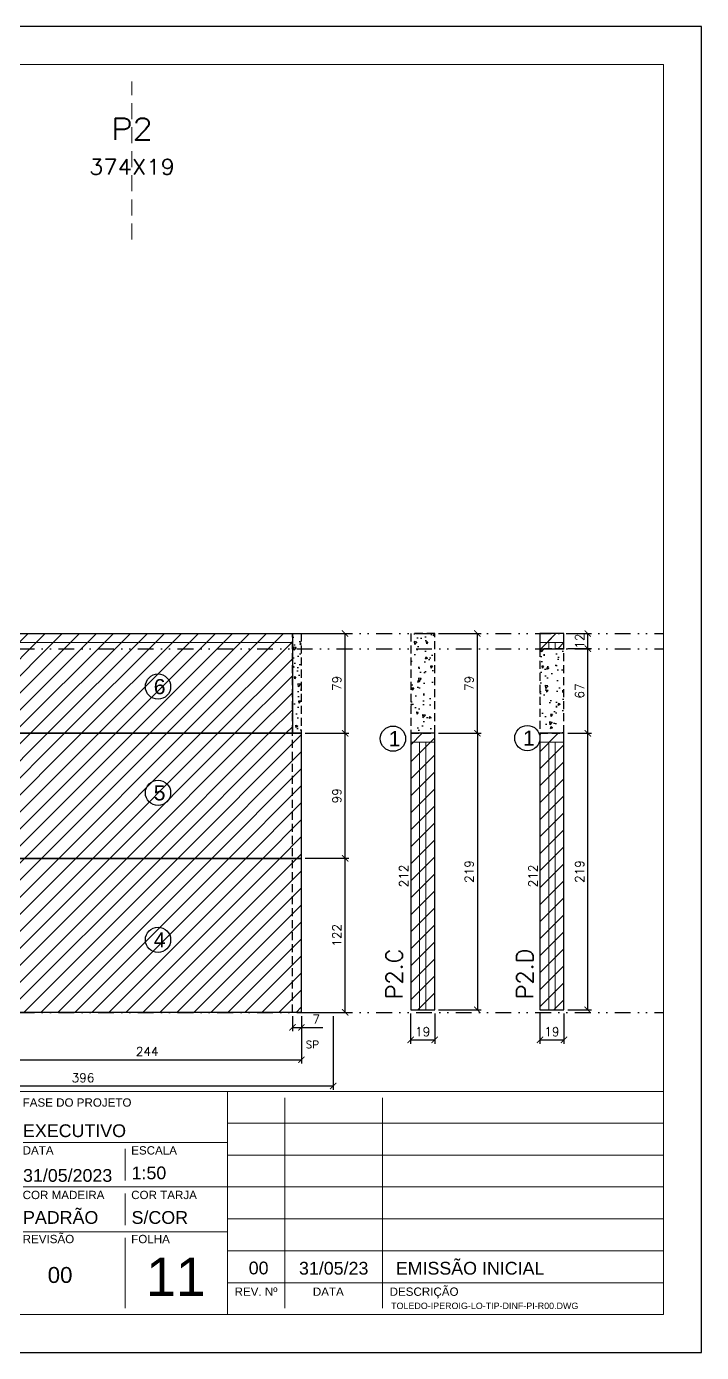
# Model space of a CAD drawing. Extents: x -23436 to 4767, y -3862 to 10024.
# Drawn here: x -14971 to -14436, y 6382 to 7432 of the extents above; entities that cross this region are included whole.
import ezdxf
from ezdxf.enums import TextEntityAlignment as Align

# ---------------------------------------------------------------- set-up
doc = ezdxf.new("R2010")
doc.units = 0
doc.header["$PDMODE"] = 2
doc.header["$PDSIZE"] = 10
doc.linetypes.add('DIVIDE2', pattern=[0.625, 0.25, -0.125, 0, -0.125, 0, -0.125])
doc.linetypes.add('HIDDEN', pattern=[9.525, 6.35, -3.175])
doc.layers.get('0').update_dxf_attribs({"lineweight": 13})
doc.layers.get('Defpoints').update_dxf_attribs({"lineweight": 13})
for name, color, linetype in [('Concreto', 250, 'HIDDEN'), ('Cota', 4, 'Continuous'), ('Cota Sarrafo', 180, 'Continuous'), ('MB Logo', 254, 'Continuous'), ('Nível', 160, 'Continuous'), ('Painéis', 30, 'Continuous'), ('Reaproveitamento', 252, 'Continuous'), ('Romaneio', 10, 'Continuous'), ('Sarrafo de Pressão', 42, 'HIDDEN'), ('Texto de Titulo', 7, 'Continuous'), ('Texto Qtd Sarr', 242, 'Continuous')]:
    doc.layers.add(name, color=color, linetype=linetype)
for name, color, linetype, lineweight in [('cotas', 4, 'Continuous', 13), ('FOLHA MB', 7, 'Continuous', 13), ('N° FOLHA', 5, 'Continuous', 13), ('Texto Seção', 7, 'Continuous', 15)]:
    doc.layers.add(name, color=color, linetype=linetype, lineweight=lineweight)
doc.layers.add('Laje_Perimetro', color=7, linetype='Continuous', plot=False)
doc.styles.add('ARIAL', font='arial.ttf', dxfattribs={"oblique": 15, "height": 25})
doc.styles.add('MB_C01', font='arial.ttf', dxfattribs={"height": 1.3})
doc.styles.add('MB_C02', font='arial.ttf', dxfattribs={"height": 2})
doc.styles.add('MB_C03', font='arial.ttf', dxfattribs={"height": 2.5})
doc.styles.add('MB_C04', font='arial.ttf', dxfattribs={"height": 6})
doc.styles.add('MtXpl_Lucida_Sans_Un', font='l_10646.ttf')
doc.styles.add('REGUA-120', font='ROMANS.shx', dxfattribs={"height": 15})
doc.styles.add('ROMANS', font='romans.shx')
doc.dimstyles.new('Cota Paínel', dxfattribs={"dimtxt": 7, "dimasz": 5, "dimexe": 3, "dimexo": 3, "dimgap": 3, "dimtad": 1, "dimdec": 1, "dimzin": 12, "dimdsep": 46, "dimtxsty": 'ROMANS', "dimblk": 'ARCHTICK', "dimcen": 0, "dimclrd": 4, "dimclre": 4, "dimclrt": 1, "dimadec": 1, "dimazin": 3, "dimtfac": 1, "dimtdec": 1, "dimtmove": 0, "dimatfit": 3, "dimldrblk": 'OBLIQUE', "dimfxl": 0, "dimtolj": 1, "dimtzin": 12, "dimarcsym": 0})
doc.dimstyles.new('PAINEL', dxfattribs={"dimtxt": 7, "dimasz": 5, "dimexe": 3, "dimexo": 3, "dimgap": 3, "dimtad": 1, "dimdec": 1, "dimzin": 12, "dimdsep": 46, "dimtxsty": 'ROMANS', "dimblk": 'ARCHTICK', "dimcen": 0, "dimclrd": 4, "dimclre": 4, "dimclrt": 1, "dimadec": 1, "dimazin": 3, "dimtfac": 1, "dimtdec": 1, "dimtmove": 0, "dimatfit": 3, "dimldrblk": 'OBLIQUE', "dimfxl": 0, "dimtolj": 1, "dimtzin": 12, "dimarcsym": 0})
doc.dimstyles.new('projeto2', dxfattribs={"dimtxt": 7, "dimasz": 5, "dimexe": 1.25, "dimexo": 2.5, "dimgap": 2, "dimtad": 1, "dimdec": 1, "dimdsep": 46, "dimtxsty": 'ROMANS', "dimblk": 'OBLIQUE', "dimcen": 10, "dimdle": 1, "dimse1": 1, "dimse2": 1, "dimsd1": 1, "dimsd2": 1, "dimclrd": 256, "dimclre": 256, "dimclrt": 1, "dimadec": 0, "dimazin": 0, "dimtfac": 1, "dimtdec": 1, "dimtmove": 0, "dimatfit": 3, "dimldrblk": 'OBLIQUE', "dimfxl": 0, "dimlwd": -1, "dimlwe": -1, "dimarcsym": 0})
pattern_1 = [(45, (-11602.353, -9e-13), (-6.735192, 6.735192), [])]

# ---------------------------------------------------------------- blocks, each defined once
blk = doc.blocks.new('MB-NOVO')
at = {"layer": 'MB Logo', "linetype": 'Continuous'}
h = blk.add_hatch(color=256, dxfattribs=at)
h.dxf.hatch_style = 1
h.set_gradient(color1=(242, 132, 69), color2=(247, 180, 141), rotation=90, tint=1)
h.paths.add_polyline_path([(-18529.6, 10980.8), (-18475.7, 10980.8, 0.706757), (-18468.7, 11008, 0.681802), (-18476.7, 11034.9), (-18529.4, 11034.9, 0.243712), (-18530.2, 11034.5), (-18551.7, 11003.9), (-18573.3, 11034.5, 0.243712), (-18574.1, 11034.9), (-18586.5, 11034.9), (-18586.5, 10980.8), (-18573.9, 10980.8), (-18573.9, 11012.9), (-18551.7, 10981.5), (-18529.6, 11012.9)])
h.paths.add_polyline_path([(-18516.8, 11014.1), (-18516.8, 11022), (-18477.8, 11022, -0.414214), (-18475.8, 11020), (-18475.8, 11016.1, -0.414214), (-18477.8, 11014.1)], flags=16)
h.paths.add_polyline_path([(-18516.8, 11001.4), (-18476.8, 11001.4, -0.414214), (-18474.8, 10999.4), (-18474.8, 10995.5, -0.414214), (-18476.8, 10993.5), (-18516.8, 10993.5)], flags=16)
at = {"layer": 'MB Logo', "true_color": 0x262626}
h = blk.add_hatch(color=250, dxfattribs=at)
h.dxf.hatch_style = 1
h.paths.add_polyline_path([(-18537.3, 11033.3, 0.60809), (-18538.1, 11034.9), (-18565.3, 11034.9, 0.60809), (-18566.1, 11033.3), (-18552.5, 11014, 0.518202), (-18550.9, 11014)])
h = blk.add_hatch(color=250, dxfattribs=at)
h.dxf.hatch_style = 1
h.paths.add_polyline_path([(-18456.2, 11011.3), (-18456.2, 11024.6), (-18434.2, 11024.6), (-18434.2, 11034.9), (-18476.7, 11034.9, -0.681802), (-18468.7, 11008, -0.706757), (-18475.7, 10980.8), (-18456.2, 10980.8), (-18456.2, 11001.4), (-18437.8, 11001.4), (-18437.8, 11011.3)])
h = blk.add_hatch(color=250, dxfattribs=at)
h.dxf.hatch_style = 1
h.paths.add_polyline_path([(-18435.9, 11007.9, 1), (-18381.9, 11007.9, 1)])
edge = h.paths.add_edge_path(flags=16)
edge.add_ellipse((-18409, 11007.7), major_axis=(0, 16.8), ratio=0.916255, start_angle=0, end_angle=360)
h = blk.add_hatch(color=250, dxfattribs=at)
h.dxf.hatch_style = 1
h.paths.add_polyline_path([(-18357, 11034.9), (-18380.2, 11034.9), (-18380.2, 10980.8), (-18367.6, 10980.8), (-18367.6, 11000.7), (-18363.4, 11000.7, -0.195765), (-18360.9, 10998.9), (-18351.8, 10983.2, 0.261385), (-18347.5, 10980.8), (-18336.4, 10980.8), (-18347.5, 10999, 0.082429), (-18349.6, 11001.5), (-18351.9, 11003.4, 0.81838)])
h.paths.add_polyline_path([(-18360.8, 11009), (-18367.6, 11009), (-18367.6, 11025), (-18360.8, 11025, -0.92578)], flags=16)
h = blk.add_hatch(color=250, dxfattribs=at)
h.dxf.hatch_style = 1
h.paths.add_polyline_path([(-18286.6, 11015.9), (-18286.6, 10980.8), (-18275.8, 10980.8), (-18275.8, 11034.9), (-18286.6, 11034.9, 0.216647), (-18289.4, 11032.4), (-18305.5, 10999.8), (-18321.6, 11032.7, 0.199908), (-18324.3, 11034.9), (-18335.2, 11034.9), (-18335.2, 10980.8), (-18324.3, 10980.8), (-18324.3, 11015.9), (-18310.4, 10989.3, 0.279644), (-18306, 10986.6, 0.340986), (-18300.5, 10989.3)])
h = blk.add_hatch(color=250, dxfattribs=at)
h.dxf.hatch_style = 1
h.paths.add_polyline_path([(-18274.4, 10980.8), (-18265, 10980.8, 0.322517), (-18260.2, 10984.3), (-18257.3, 10993), (-18237.2, 10993), (-18234.3, 10984.3, 0.322517), (-18229.5, 10980.8), (-18220.3, 10980.8), (-18241.2, 11034.9), (-18253.4, 11034.9)])
h.paths.add_polyline_path([(-18254.4, 11001.6), (-18247.3, 11023), (-18240.1, 11001.6)], flags=16)
h = blk.add_hatch(color=250, dxfattribs=at)
h.dxf.hatch_style = 1
h.paths.add_polyline_path([(-18206, 11024, -0.247671), (-18196.9, 11024.3), (-18193.5, 11022.5, 0.40799), (-18188.2, 11024.1), (-18185.4, 11029.1, 0.392837), (-18216.2, 11028.7, 0.467779), (-18213.3, 11006.3, 0.077523), (-18201.2, 11002.1, -0.214206), (-18196.1, 10997.9, -0.284295), (-18198.2, 10991.4, -0.26924), (-18208.8, 10991.6), (-18212.2, 10993.6, 0.407727), (-18219, 10992.1), (-18221.8, 10987.7, 0.296878), (-18193.2, 10983.1, 0.272251), (-18184.9, 10995.3), (-18184.6, 10997.9, 0.348906), (-18193.7, 11011.2), (-18200.4, 11013.5, -0.045018), (-18205.8, 11015.7, -0.618284)])
at = {"layer": 'MB Logo', "linetype": 'Continuous'}
blk.add_line((-18586.5, 10945.9), (-18184.8, 10945.9), dxfattribs=at)
at = {"layer": 'MB Logo', "color": 23, "linetype": 'Continuous', "true_color": 0xf28445}
for points in [[(-18573.3, 11034.5, 0.243712), (-18574.1, 11034.9), (-18586.5, 11034.9), (-18586.5, 10980.8), (-18573.9, 10980.8), (-18573.9, 11012.9), (-18551.7, 10981.5), (-18529.6, 11012.9), (-18529.6, 10980.8), (-18475.7, 10980.8, 0.706757), (-18468.7, 11008, 0.681802), (-18476.7, 11034.9), (-18529.4, 11034.9, 0.243712), (-18530.2, 11034.5), (-18551.7, 11003.9)], [(-18516.8, 11022), (-18477.8, 11022, -0.414214), (-18475.8, 11020), (-18475.8, 11016.1, -0.414214), (-18477.8, 11014.1), (-18516.8, 11014.1)], [(-18516.8, 11001.4), (-18476.8, 11001.4, -0.414214), (-18474.8, 10999.4), (-18474.8, 10995.5, -0.414214), (-18476.8, 10993.5), (-18516.8, 10993.5)]]:
    blk.add_lwpolyline(points, format="xyb", close=True, dxfattribs=at)
at = {"layer": 'MB Logo', "color": 250, "true_color": 0x262626}
for points in [[(-18537.3, 11033.3, 0.60809), (-18538.1, 11034.9), (-18565.3, 11034.9, 0.60809), (-18566.1, 11033.3), (-18552.5, 11014, 0.518202), (-18550.9, 11014)], [(-18437.8, 11011.3), (-18456.2, 11011.3), (-18456.2, 11024.6), (-18434.2, 11024.6), (-18434.2, 11034.9), (-18476.7, 11034.9, -0.681802), (-18468.7, 11008, -0.706757), (-18475.7, 10980.8), (-18456.2, 10980.8), (-18456.2, 11001.4), (-18437.8, 11001.4)], [(-18347.5, 10980.8), (-18336.4, 10980.8), (-18347.5, 10999, 0.082429), (-18349.6, 11001.5), (-18351.9, 11003.4, 0.81838), (-18357, 11034.9), (-18380.2, 11034.9), (-18380.2, 10980.8), (-18367.6, 10980.8), (-18367.6, 11000.7), (-18363.4, 11000.7, -0.209789), (-18360.8, 10998.7), (-18351.8, 10983.2, 0.261385)], [(-18286.6, 11015.9), (-18286.6, 10980.8), (-18275.8, 10980.8), (-18275.8, 11034.9), (-18286.6, 11034.9, 0.216647), (-18289.4, 11032.4), (-18305.5, 10999.8), (-18321.5, 11032.4, 0.216647), (-18324.3, 11034.9), (-18335.2, 11034.9), (-18335.2, 10980.8), (-18324.3, 10980.8), (-18324.3, 11015.9), (-18310.4, 10989.3, 0.279644), (-18306, 10986.6), (-18304.9, 10986.6, 0.279644), (-18300.5, 10989.3)], [(-18265, 10980.8, 0.322517), (-18260.2, 10984.3), (-18257.3, 10993), (-18237.2, 10993), (-18234.3, 10984.3, 0.322517), (-18229.5, 10980.8), (-18220.3, 10980.8), (-18241.2, 11034.9), (-18253.4, 11034.9), (-18274.4, 10980.8)], [(-18206.2, 11015.9, -0.549626), (-18206.4, 11023.8, -0.258723), (-18196.9, 11024.3), (-18193.5, 11022.5, 0.40799), (-18188.2, 11024.1), (-18185.4, 11029.1, 0.392837), (-18216.2, 11028.7, 0.467779), (-18213.3, 11006.3, 0.077523), (-18201.2, 11002.1, -0.203897), (-18196.3, 10998.2), (-18196.1, 10997.8, -0.267611), (-18198, 10991.6), (-18198.5, 10991.3, -0.261145), (-18208.8, 10991.6), (-18212.2, 10993.6, 0.407727), (-18219, 10992.1), (-18221.8, 10987.7, 0.296878), (-18193.2, 10983.1, 0.265963), (-18184.9, 10994.9), (-18184.7, 10997.6, 0.340466), (-18193.1, 11011), (-18200.4, 11013.5, -0.049298)], [(-18367.6, 11009), (-18360.8, 11009, 0.92578), (-18360.8, 11025), (-18367.6, 11025)]]:
    blk.add_lwpolyline(points, format="xyb", close=True, dxfattribs=at)
blk.add_lwpolyline([(-18247.3, 11023), (-18254.4, 11001.6), (-18240.1, 11001.6)], close=True, dxfattribs=at)
at = {"layer": 'MB Logo', "color": 250, "true_color": 0x262626, "style": 'MtXpl_Lucida_Sans_Un'}
for s, height, p in [('F', 8.12, (-18586.8, 10959.8)), ('O', 8.12, (-18567.5, 10959.8)), ('R', 8.12, (-18545.6, 10959.8)), ('M', 8.12, (-18525.4, 10959.8)), ('A', 8.12, (-18502.5, 10959.8)), ('S', 8.12, (-18481.9, 10959.8)), ('P', 8.12, (-18447.3, 10959.8)), ('R', 8.12, (-18427.8, 10959.8)), ('É', 8.12, (-18407.5, 10959.8)), ('-', 8.12, (-18389.6, 10959.8)), ('F', 8.12, (-18371.4, 10959.8)), ('A', 8.12, (-18353.3, 10959.8)), ('B', 8.12, (-18332.1, 10959.8)), ('R', 8.12, (-18312.2, 10959.8)), ('I', 8.12, (-18292.7, 10959.8)), ('C', 8.12, (-18276.6, 10959.8)), ('A', 8.12, (-18256.3, 10959.8)), ('D', 8.12, (-18235.5, 10959.8)), ('A', 8.12, (-18214.6, 10959.8)), ('S', 8.12, (-18193.6, 10959.8)), ('DIREITOS AUTORAIS PROTEGIDOS PELA LEI Nº 9610/98', 8.122, (-18540.4, 10887.8))]:
    blk.add_text(s, height=height, dxfattribs=at).set_placement(p)
at = {"layer": 'MB Logo', "style": 'MtXpl_Lucida_Sans_Un'}
for s, p in [('Rua José Santa Rosa, 1300 - Jd Nova Limeira - Limeira / SP', (-18549.2, 10917.8)), ('(19) 3440-2240 - email:projetos@mbformas.com.br - www.mbformas.com.br', (-18601.5, 10902.8))]:
    blk.add_text(s, height=8.122, dxfattribs=at).set_placement(p)
blk = doc.blocks.new('A$C169d8357')
at = {"layer": 'FOLHA MB', "color": 1}
for p, q in [((1109.8, 356.7), (70, 356.7)), ((445.6, 351.7), (445.6, 185)), ((786.6, 351.7), (786.6, 250.7)), ((943.1, 351.7), (943.1, 185)), ((1109.8, 356.7), (1109.8, 179.9)), ((1455, 356.7), (1109.8, 356.7)), ((1155.3, 185), (1155.3, 351.7)), ((1232.6, 351.7), (1232.6, 185)), ((1455, 331.5), (1109.8, 331.5)), ((938.1, 316.3), (791.6, 316.3)), ((1109.8, 316.3), (948.2, 316.3)), ((1029, 311.3), (1029, 286)), ((1455, 306.2), (1109.8, 306.2)), ((781.5, 301.2), (450.7, 301.2)), ((938.1, 281), (791.6, 281)), ((1109.8, 281), (948.2, 281)), ((1029, 275.9), (1029, 250.7)), ((1455, 281), (1109.8, 281)), ((1455, 255.7), (1109.8, 255.7)), ((938.1, 245.6), (450.7, 245.6)), ((1109.8, 245.6), (948.2, 245.6)), ((1029, 240.6), (1029, 185)), ((1455, 230.4), (1109.8, 230.4)), ((1455, 205.2), (1109.8, 205.2))]:
    blk.add_line(p, q, dxfattribs=at)
for points in [[(0, 1199.9), (0, 149.9), (1485, 149.9), (1485, 1199.9)], [(70, 1169.9), (70, 179.9), (1455, 179.9), (1455, 1169.9)]]:
    blk.add_lwpolyline(points, close=True, dxfattribs=at)
at = {"layer": 'MB Logo', "xscale": 0.8642040370897565, "yscale": 0.8642040370897565, "zscale": 0.8642040370897565}
blk.add_blockref('MB-NOVO', (16148.7, -9204.8), dxfattribs=at)
at = {"layer": 'FOLHA MB', "color": 6}
for s, height, style, p in [('CLIENTE', 6.57, 'MB_C01', (454.3, 346.1)), ('RESPONSÁVEL TÉCNICO', 6.566, 'MB_C01', (791.2, 344.6)), ('FASE DO PROJETO', 6.566, 'MB_C01', (947.8, 344.6)), ('Rua Hungria, 620-10ºAndar SP /  São Paulo', 10.102, 'MB_C02', (459.7, 307.8)), ('PROJETISTA', 6.57, 'MB_C01', (791.2, 306.7)), ('DATA', 6.57, 'MB_C01', (947.8, 306.7)), ('ESCALA', 6.57, 'MB_C01', (1033.7, 306.7)), ('EMPREENDIMENTO E LOCAL', 6.566, 'MB_C01', (454.3, 290.6)), ('DISCIPLINA', 6.57, 'MB_C01', (791.2, 271.4)), ('COR MADEIRA', 6.566, 'MB_C01', (947.8, 271.4)), ('COR TARJA', 6.57, 'MB_C01', (1033.7, 271.4)), ('Rua Iperoig, 180-perdizes-SP /  São Paulo', 10.102, 'MB_C02', (459.7, 252.7)), ('TÍTULO', 6.57, 'MB_C01', (454.3, 235)), ('REVISÃO', 6.57, 'MB_C01', (947.8, 236.5)), ('FOLHA', 6.57, 'MB_C01', (1033.7, 236.5)), ('PROJETO EXECUTIVO DE PILARES', 10.102, 'MB_C02', (459.7, 192.3))]:
    blk.add_text(s, height=height, dxfattribs=dict(at, style=style)).set_placement(p)
at = {"layer": 'FOLHA MB', "color": 5}
for s, height, style, p in [('TOLEDO FERRARI', 12.628, 'MB_C03', (459.7, 328.8)), ('DANIEL RODRIGUES', 10.102, 'MB_C02', (791.6, 322.4)), ('EXECUTIVO', 10.1, 'MB_C02', (948.1, 320.5)), ('THAÍS BANDEIRA', 10.102, 'MB_C02', (791.5, 285.1)), ('31/05/2023', 10.1, 'MB_C02', (948.1, 285.1)), ('1:50', 10.1, 'MB_C02', (1034, 287.1)), ('IPEROIG', 12.63, 'MB_C03', (459.7, 273.3)), ('PADRÃO', 10.1, 'MB_C02', (948.1, 251.8)), ('FORMA DE MADEIRA', 10.102, 'MB_C02', (791.6, 251.7)), ('S/COR', 10.1, 'MB_C02', (1034, 251.8)), ('TIPO E DUPLEX INF', 12.628, 'MB_C03', (459.7, 215.3)), ('00', 10.1, 'MB_C02', (1126.7, 211.8)), ('31/05/23', 10.1, 'MB_C02', (1166.5, 211.6)), ('EMISSÃO INICIAL', 10.102, 'MB_C02', (1243.1, 211.6)), ('00', 12.63, 'MB_C03', (967.6, 205))]:
    blk.add_text(s, height=height, dxfattribs=dict(at, style=style)).set_placement(p)
at = {"layer": 'FOLHA MB', "color": 6, "style": 'MB_C01'}
for s, p in [('REV. Nº', (1132.5, 198.1)), ('DATA', (1189.7, 198.1)), ('DESCRIÇÃO', (1265.5, 198.1))]:
    blk.add_text(s, height=6.57, dxfattribs=at).set_placement(p, align=Align.MIDDLE_CENTER)
at = {"layer": 'FOLHA MB', "insert": (1239.4, 189.4), "char_height": 5.051, "width": 210.818, "attachment_point": 1, "style": 'MB_C04'}
blk.add_mtext('TOLEDO-IPEROIG-LO-TIP-DINF-PI-R00.DWG', dxfattribs=at)
blk = doc.blocks.new('_ArchTick')
at = {"color": 0, "linetype": 'ByBlock', "const_width": 0.15}
blk.add_lwpolyline([(-0.5, -0.5), (0.5, 0.5)], dxfattribs=at)
blk = doc.blocks.new('*D3932')
at = {"layer": 'cotas', "color": 4, "lineweight": -2, "transparency": 16777216}
for p, q in [((-14542.2, 6872.6), (-14523.3, 6872.6)), ((-14526.3, 6653.6), (-14526.3, 6872.6)), ((-14542.2, 6653.6), (-14523.3, 6653.6))]:
    blk.add_line(p, q, dxfattribs=at)
at = {"layer": 'Defpoints', "color": 0, "transparency": 16777216}
for p in [(-14545.2, 6872.6), (-14526.3, 6872.6), (-14545.2, 6653.6)]:
    blk.add_point(p, dxfattribs=at)
at = {"layer": 'cotas', "color": 4, "lineweight": -2, "transparency": 16777216, "xscale": 5, "yscale": 5, "zscale": 5}
for p, rotation in [((-14526.3, 6872.6), 90), ((-14526.3, 6653.6), 270)]:
    blk.add_blockref('_ArchTick', p, dxfattribs=dict(at, rotation=rotation))
at = {"layer": 'cotas', "color": 1, "transparency": 16777216, "insert": (-14532.8, 6763.1), "char_height": 7, "attachment_point": 5, "rotation": 90, "style": 'ROMANS'}
blk.add_mtext('\\A1;219', dxfattribs=at)
blk = doc.blocks.new('_OBLIQUE')
at = {"color": 0, "linetype": 'ByBlock', "lineweight": -2}
for p, q in [((0, 0), (-1, 0)), ((-0.5, -0.5), (0.5, 0.5))]:
    blk.add_line(p, q, dxfattribs=at)
blk = doc.blocks.new('*D3874')
at = {"layer": 'cotas', "color": 4, "lineweight": -2, "transparency": 16777216}
for p, q in [((-14542.2, 6939.6), (-14523.3, 6939.6)), ((-14526.3, 6872.6), (-14526.3, 6939.6)), ((-14542.2, 6872.6), (-14523.3, 6872.6))]:
    blk.add_line(p, q, dxfattribs=at)
at = {"layer": 'Defpoints', "color": 0, "transparency": 16777216}
for p in [(-14545.2, 6939.6), (-14526.3, 6939.6), (-14545.2, 6872.6)]:
    blk.add_point(p, dxfattribs=at)
at = {"layer": 'cotas', "color": 4, "lineweight": -2, "transparency": 16777216, "xscale": 5, "yscale": 5, "zscale": 5}
for p, rotation in [((-14526.3, 6939.6), 90), ((-14526.3, 6872.6), 270)]:
    blk.add_blockref('_ArchTick', p, dxfattribs=dict(at, rotation=rotation))
at = {"layer": 'cotas', "color": 1, "transparency": 16777216, "insert": (-14532.8, 6906.1), "char_height": 7, "attachment_point": 5, "rotation": 90, "style": 'ROMANS'}
blk.add_mtext('\\A1;67', dxfattribs=at)
blk = doc.blocks.new('*D3875')
at = {"layer": 'Defpoints', "color": 0, "transparency": 16777216}
for p in [(-14545.2, 6951.6), (-14526.3, 6951.6), (-14545.2, 6939.6)]:
    blk.add_point(p, dxfattribs=at)
at = {"layer": 'Painéis', "color": 4, "lineweight": -2, "transparency": 16777216}
for p, q in [((-14542.2, 6951.6), (-14523.3, 6951.6)), ((-14526.3, 6939.6), (-14526.3, 6951.6)), ((-14542.2, 6939.6), (-14523.3, 6939.6))]:
    blk.add_line(p, q, dxfattribs=at)
at = {"layer": 'Painéis', "color": 4, "lineweight": -2, "transparency": 16777216, "xscale": 5, "yscale": 5, "zscale": 5}
for p, rotation in [((-14526.3, 6951.6), 90), ((-14526.3, 6939.6), 270)]:
    blk.add_blockref('_ArchTick', p, dxfattribs=dict(at, rotation=rotation))
at = {"layer": 'Painéis', "color": 1, "transparency": 16777216, "insert": (-14532.8, 6945.6), "char_height": 7, "attachment_point": 5, "rotation": 90, "style": 'ROMANS'}
blk.add_mtext('\\A1;12', dxfattribs=at)
blk = doc.blocks.new('*D3876')
at = {"layer": 'cotas', "color": 4, "lineweight": -2, "transparency": 16777216}
for p, q in [((-14644.5, 6951.6), (-14610.7, 6951.6)), ((-14613.7, 6872.6), (-14613.7, 6951.6)), ((-14644.5, 6872.6), (-14610.7, 6872.6))]:
    blk.add_line(p, q, dxfattribs=at)
at = {"layer": 'Defpoints', "color": 0, "transparency": 16777216}
for p in [(-14647.5, 6951.6), (-14613.7, 6951.6), (-14647.5, 6872.6)]:
    blk.add_point(p, dxfattribs=at)
at = {"layer": 'cotas', "color": 4, "lineweight": -2, "transparency": 16777216, "xscale": 5, "yscale": 5, "zscale": 5}
for p, rotation in [((-14613.7, 6951.6), 90), ((-14613.7, 6872.6), 270)]:
    blk.add_blockref('_ArchTick', p, dxfattribs=dict(at, rotation=rotation))
at = {"layer": 'cotas', "color": 1, "transparency": 16777216, "insert": (-14620.2, 6912.1), "char_height": 7, "attachment_point": 5, "rotation": 90, "style": 'ROMANS'}
blk.add_mtext('\\A1;79', dxfattribs=at)
blk = doc.blocks.new('*D3877')
at = {"layer": 'cotas', "color": 4, "lineweight": -2, "transparency": 16777216}
for p, q in [((-14644.5, 6872.6), (-14610.7, 6872.6)), ((-14613.7, 6872.6), (-14613.7, 6653.6)), ((-14644.5, 6653.6), (-14610.7, 6653.6))]:
    blk.add_line(p, q, dxfattribs=at)
at = {"layer": 'Defpoints', "color": 0, "transparency": 16777216}
for p in [(-14647.5, 6872.6), (-14647.5, 6653.6), (-14613.7, 6653.6)]:
    blk.add_point(p, dxfattribs=at)
at = {"layer": 'cotas', "color": 4, "lineweight": -2, "transparency": 16777216, "xscale": 5, "yscale": 5, "zscale": 5}
for p, rotation in [((-14613.7, 6872.6), 90), ((-14613.7, 6653.6), 270)]:
    blk.add_blockref('_ArchTick', p, dxfattribs=dict(at, rotation=rotation))
at = {"layer": 'cotas', "color": 1, "transparency": 16777216, "insert": (-14620.2, 6763.1), "char_height": 7, "attachment_point": 5, "rotation": 90, "style": 'ROMANS'}
blk.add_mtext('\\A1;219', dxfattribs=at)
blk = doc.blocks.new('*D3880')
at = {"layer": 'Defpoints', "color": 0, "transparency": 16777216}
for p in [(-14666.5, 6865.6), (-14666.5, 6653.6), (-14666.5, 6653.6)]:
    blk.add_point(p, dxfattribs=at)
at = {"layer": 'Cota Sarrafo', "color": 1, "transparency": 16777216, "insert": (-14672, 6759.6), "char_height": 7, "attachment_point": 5, "rotation": 90, "style": 'ROMANS'}
blk.add_mtext('212', dxfattribs=at)
blk = doc.blocks.new('*D3881')
at = {"layer": 'Defpoints', "color": 0, "transparency": 16777216}
for p in [(-14564.2, 6865.6), (-14564.2, 6865.6), (-14564.2, 6653.6)]:
    blk.add_point(p, dxfattribs=at)
at = {"layer": 'Cota Sarrafo', "color": 1, "transparency": 16777216, "insert": (-14569.7, 6759.6), "char_height": 7, "attachment_point": 5, "rotation": 90, "style": 'ROMANS'}
blk.add_mtext('212', dxfattribs=at)
blk = doc.blocks.new('*D3882')
at = {"layer": 'cotas', "color": 4, "lineweight": -2, "transparency": 16777216}
for p, q in [((-14666.5, 6650.6), (-14666.5, 6626.8)), ((-14647.5, 6650.6), (-14647.5, 6626.8)), ((-14666.5, 6629.8), (-14647.5, 6629.8))]:
    blk.add_line(p, q, dxfattribs=at)
at = {"layer": 'Defpoints', "color": 0, "transparency": 16777216}
for p in [(-14666.5, 6653.6), (-14647.5, 6653.6), (-14647.5, 6629.8)]:
    blk.add_point(p, dxfattribs=at)
at = {"layer": 'cotas', "color": 4, "lineweight": -2, "transparency": 16777216, "xscale": 5, "yscale": 5, "zscale": 5, "rotation": 180}
blk.add_blockref('_ArchTick', (-14666.5, 6629.8), dxfattribs=at)
at = {"layer": 'cotas', "color": 4, "lineweight": -2, "transparency": 16777216, "xscale": 5, "yscale": 5, "zscale": 5}
blk.add_blockref('_ArchTick', (-14647.5, 6629.8), dxfattribs=at)
at = {"layer": 'cotas', "color": 1, "transparency": 16777216, "insert": (-14657, 6636.3), "char_height": 7, "attachment_point": 5, "style": 'ROMANS'}
blk.add_mtext('\\A1;19', dxfattribs=at)
blk = doc.blocks.new('*D3883')
at = {"layer": 'cotas', "color": 4, "lineweight": -2, "transparency": 16777216}
for p, q in [((-14564.2, 6650.6), (-14564.2, 6626.8)), ((-14545.2, 6650.6), (-14545.2, 6626.8)), ((-14564.2, 6629.8), (-14545.2, 6629.8))]:
    blk.add_line(p, q, dxfattribs=at)
at = {"layer": 'Defpoints', "color": 0, "transparency": 16777216}
for p in [(-14564.2, 6653.6), (-14545.2, 6653.6), (-14545.2, 6629.8)]:
    blk.add_point(p, dxfattribs=at)
at = {"layer": 'cotas', "color": 4, "lineweight": -2, "transparency": 16777216, "xscale": 5, "yscale": 5, "zscale": 5, "rotation": 180}
blk.add_blockref('_ArchTick', (-14564.2, 6629.8), dxfattribs=at)
at = {"layer": 'cotas', "color": 4, "lineweight": -2, "transparency": 16777216, "xscale": 5, "yscale": 5, "zscale": 5}
blk.add_blockref('_ArchTick', (-14545.2, 6629.8), dxfattribs=at)
at = {"layer": 'cotas', "color": 1, "transparency": 16777216, "insert": (-14554.7, 6636.3), "char_height": 7, "attachment_point": 5, "style": 'ROMANS'}
blk.add_mtext('\\A1;19', dxfattribs=at)
blk = doc.blocks.new('*D5214')
at = {"layer": 'cotas', "color": 4, "lineweight": -2, "transparency": 16777216}
for p, q in [((-14997, 6648.6), (-14997, 6611.1)), ((-14753, 6648.6), (-14753, 6611.1)), ((-14997, 6614.1), (-14753, 6614.1))]:
    blk.add_line(p, q, dxfattribs=at)
at = {"layer": 'Defpoints', "color": 0, "transparency": 16777216}
for p in [(-14997, 6651.6), (-14753, 6651.6), (-14753, 6614.1)]:
    blk.add_point(p, dxfattribs=at)
at = {"layer": 'cotas', "color": 4, "lineweight": -2, "transparency": 16777216, "xscale": 5, "yscale": 5, "zscale": 5, "rotation": 180}
blk.add_blockref('_ArchTick', (-14997, 6614.1), dxfattribs=at)
at = {"layer": 'cotas', "color": 4, "lineweight": -2, "transparency": 16777216, "xscale": 5, "yscale": 5, "zscale": 5}
blk.add_blockref('_ArchTick', (-14753, 6614.1), dxfattribs=at)
at = {"layer": 'cotas', "color": 1, "transparency": 16777216, "insert": (-14875, 6620.6), "char_height": 7, "attachment_point": 5, "style": 'ROMANS'}
blk.add_mtext('\\A1;244', dxfattribs=at)
blk = doc.blocks.new('*D5215')
at = {"layer": 'cotas', "color": 4, "lineweight": -2, "transparency": 16777216}
for p, q in [((-14750, 6773.6), (-14715.4, 6773.6)), ((-14718.4, 6651.6), (-14718.4, 6773.6)), ((-14750, 6651.6), (-14715.4, 6651.6))]:
    blk.add_line(p, q, dxfattribs=at)
at = {"layer": 'Defpoints', "color": 0, "transparency": 16777216}
for p in [(-14753, 6773.6), (-14718.4, 6773.6), (-14753, 6651.6)]:
    blk.add_point(p, dxfattribs=at)
at = {"layer": 'cotas', "color": 4, "lineweight": -2, "transparency": 16777216, "xscale": 5, "yscale": 5, "zscale": 5}
for p, rotation in [((-14718.4, 6773.6), 90), ((-14718.4, 6651.6), 270)]:
    blk.add_blockref('_ArchTick', p, dxfattribs=dict(at, rotation=rotation))
at = {"layer": 'cotas', "color": 1, "transparency": 16777216, "insert": (-14724.9, 6712.6), "char_height": 7, "attachment_point": 5, "rotation": 90, "style": 'ROMANS'}
blk.add_mtext('\\A1;122', dxfattribs=at)
blk = doc.blocks.new('*D5216')
at = {"layer": 'cotas', "color": 4, "lineweight": -2, "transparency": 16777216}
for p, q in [((-15123.8, 6648.6), (-15123.8, 6590.3)), ((-14727.8, 6648.6), (-14727.8, 6590.3)), ((-15123.8, 6593.3), (-14727.8, 6593.3))]:
    blk.add_line(p, q, dxfattribs=at)
at = {"layer": 'Defpoints', "color": 0, "transparency": 16777216}
for p in [(-15123.8, 6651.6), (-14727.8, 6651.6), (-14727.8, 6593.3)]:
    blk.add_point(p, dxfattribs=at)
at = {"layer": 'cotas', "color": 4, "lineweight": -2, "transparency": 16777216, "xscale": 5, "yscale": 5, "zscale": 5, "rotation": 180}
blk.add_blockref('_ArchTick', (-15123.8, 6593.3), dxfattribs=at)
at = {"layer": 'cotas', "color": 4, "lineweight": -2, "transparency": 16777216, "xscale": 5, "yscale": 5, "zscale": 5}
blk.add_blockref('_ArchTick', (-14727.8, 6593.3), dxfattribs=at)
at = {"layer": 'cotas', "color": 1, "transparency": 16777216, "insert": (-14925.8, 6599.8), "char_height": 7, "attachment_point": 5, "style": 'ROMANS'}
blk.add_mtext('\\A1;396', dxfattribs=at)
blk = doc.blocks.new('*D5217')
at = {"layer": 'Cota', "color": 4, "lineweight": -2, "transparency": 16777216}
for p, q in [((-14760, 6648.6), (-14760, 6636.7)), ((-14753, 6648.6), (-14753, 6636.7)), ((-14760, 6639.7), (-14753, 6639.7)), ((-14753, 6639.7), (-14735.9, 6639.7))]:
    blk.add_line(p, q, dxfattribs=at)
at = {"layer": 'Defpoints', "color": 0, "transparency": 16777216}
for p in [(-14760, 6651.6), (-14753, 6651.6), (-14753, 6639.7)]:
    blk.add_point(p, dxfattribs=at)
at = {"layer": 'Cota', "color": 4, "lineweight": -2, "transparency": 16777216, "xscale": 5, "yscale": 5, "zscale": 5, "rotation": 180}
blk.add_blockref('_ArchTick', (-14760, 6639.7), dxfattribs=at)
at = {"layer": 'Cota', "color": 4, "lineweight": -2, "transparency": 16777216, "xscale": 5, "yscale": 5, "zscale": 5}
blk.add_blockref('_ArchTick', (-14753, 6639.7), dxfattribs=at)
at = {"layer": 'Cota', "color": 1, "transparency": 16777216, "insert": (-14741.2, 6646.2), "char_height": 7, "attachment_point": 5, "style": 'ROMANS'}
blk.add_mtext('\\A1;7', dxfattribs=at)
blk = doc.blocks.new('*D5219')
at = {"layer": 'cotas', "color": 4, "lineweight": -2, "transparency": 16777216}
for p, q in [((-14750, 6872.6), (-14715.4, 6872.6)), ((-14718.4, 6773.6), (-14718.4, 6872.6)), ((-14750, 6773.6), (-14715.4, 6773.6))]:
    blk.add_line(p, q, dxfattribs=at)
at = {"layer": 'Defpoints', "color": 0, "transparency": 16777216}
for p in [(-14753, 6872.6), (-14718.4, 6872.6), (-14753, 6773.6)]:
    blk.add_point(p, dxfattribs=at)
at = {"layer": 'cotas', "color": 4, "lineweight": -2, "transparency": 16777216, "xscale": 5, "yscale": 5, "zscale": 5}
for p, rotation in [((-14718.4, 6872.6), 90), ((-14718.4, 6773.6), 270)]:
    blk.add_blockref('_ArchTick', p, dxfattribs=dict(at, rotation=rotation))
at = {"layer": 'cotas', "color": 1, "transparency": 16777216, "insert": (-14724.9, 6823.1), "char_height": 7, "attachment_point": 5, "rotation": 90, "style": 'ROMANS'}
blk.add_mtext('\\A1;99', dxfattribs=at)
blk = doc.blocks.new('*D5220')
at = {"layer": 'cotas', "color": 4, "lineweight": -2, "transparency": 16777216}
for p, q in [((-14750, 6951.6), (-14715.4, 6951.6)), ((-14718.4, 6872.6), (-14718.4, 6951.6)), ((-14750, 6872.6), (-14715.4, 6872.6))]:
    blk.add_line(p, q, dxfattribs=at)
at = {"layer": 'Defpoints', "color": 0, "transparency": 16777216}
for p in [(-14753, 6951.6), (-14718.4, 6951.6), (-14753, 6872.6)]:
    blk.add_point(p, dxfattribs=at)
at = {"layer": 'cotas', "color": 4, "lineweight": -2, "transparency": 16777216, "xscale": 5, "yscale": 5, "zscale": 5}
for p, rotation in [((-14718.4, 6951.6), 90), ((-14718.4, 6872.6), 270)]:
    blk.add_blockref('_ArchTick', p, dxfattribs=dict(at, rotation=rotation))
at = {"layer": 'cotas', "color": 1, "transparency": 16777216, "insert": (-14724.9, 6912.1), "char_height": 7, "attachment_point": 5, "rotation": 90, "style": 'ROMANS'}
blk.add_mtext('\\A1;79', dxfattribs=at)
blk = doc.blocks.new('titulo1')
at = {"layer": 'Defpoints', "color": 252, "linetype": 'HIDDEN', "ltscale": 2}
blk.add_line((0, 0), (0, 125), dxfattribs=at)
at = {"layer": 'Defpoints', "style": 'ROMANS', "oblique": 15}
blk.add_attdef('FOLHA', text='', height=10, dxfattribs=at).set_placement((0, 15.6), align=Align.MIDDLE_CENTER)
at = {"layer": 'Texto Qtd Sarr', "color": 3, "style": 'ROMANS', "oblique": 15}
for tag, height, p in [('TITULO', 17, (0, 71.4)), ('SEÇÃO', 12, (0, 41.5))]:
    blk.add_attdef(tag, text='', height=height, dxfattribs=at).set_placement(p, align=Align.MIDDLE_CENTER)

msp = doc.modelspace()

# ---------------------------------------------------------------- hatches: boundary and pattern name
at = {"layer": 'Concreto'}
h = msp.add_hatch(dxfattribs=at)
h.set_pattern_fill('AR-CONC', color=256, scale=0.1, angle=180)
h.set_pattern_definition([(230, (1392.547, -78.665), (-18.218467, 1.593909), [1.905, -20.955]), (175, (1392.547, -78.665), (3.524342, -19.105685), [1.524, -16.764058]), (280.45144, (1391.029, -78.532), (-14.694125, -17.511775), [1.619, -17.809024]), (226.1842, (1392.547, -83.745), (-27.107904, 4.204233), [2.8575, -31.4325]), (276.63556, (1390.288, -83.395), (-23.740413, -24.742612), [2.428502, -26.71356]), (171.18415, (1392.547, -83.745), (-23.740413, -24.742612), [2.285997, -25.145973]), (201, (1390.007, -82.475), (-15.161439, 10.22652), [1.905, -20.955]), (146, (1390.007, -82.475), (-6.180203, -18.418797), [1.524, -16.764]), (251.45145, (1388.744, -81.623), (-21.341642, -8.192277), [1.619, -17.808994]), (217.5, (1392.547, -78.665), (-0.3088603, -8.455504), [0, -16.5608, 0, -17.018, 0, -16.8275]), (187.5, (1392.547, -78.665), (-6.6819663, -10.0180575), [0, -9.7028, 0, -16.1798, 0, -6.4135]), (147.5, (1398.2114, -78.665), (-13.5590595, 0.5728744), [0, -6.35, 0, -19.812, 0, -26.289]), (137.5, (1400.751, -78.665), (-14.812918, -2.542649), [0, -8.255, 0, -13.1572, 0, -18.669])])
h.paths.add_polyline_path([(-14753.036, 6872.55), (-14760.036, 6872.55), (-14760.036, 6951.55), (-14753.036, 6951.55)])
h = msp.add_hatch(dxfattribs=at)
h.set_pattern_fill('AR-CONC', color=256, scale=0.1, angle=180)
h.set_pattern_definition([(230, (1559.251, -9e-13), (-18.218467, 1.593909), [1.905, -20.955]), (175, (1559.251, -9e-13), (3.524342, -19.105685), [1.524, -16.764058]), (280.45144, (1557.733, 0.133), (-14.694125, -17.511775), [1.619, -17.809024]), (226.1842, (1559.25, -5.08), (-27.107904, 4.204233), [2.8575, -31.4325]), (276.63556, (1556.992, -4.73), (-23.740413, -24.742612), [2.428502, -26.71356]), (171.18415, (1559.25, -5.08), (-23.740413, -24.742612), [2.285997, -25.145973]), (201, (1556.711, -3.81), (-15.161439, 10.22652), [1.905, -20.955]), (146, (1556.711, -3.81), (-6.180203, -18.418797), [1.524, -16.764]), (251.45145, (1555.448, -2.958), (-21.341642, -8.192277), [1.619, -17.808994]), (217.5, (1559.251, -9e-13), (-0.3088603, -8.455504), [0, -16.5608, 0, -17.018, 0, -16.8275]), (187.5, (1559.251, -9e-13), (-6.6819663, -10.0180575), [0, -9.7028, 0, -16.1798, 0, -6.4135]), (147.5, (1564.915, -9e-13), (-13.5590595, 0.5728744), [0, -6.35, 0, -19.812, 0, -26.289]), (137.5, (1567.455, -9e-13), (-14.812918, -2.542649), [0, -8.255, 0, -13.1572, 0, -18.669])])
h.paths.add_polyline_path([(-14666.474, 6872.55), (-14647.474, 6872.55), (-14647.474, 6951.55), (-14666.474, 6951.55)])
h = msp.add_hatch(dxfattribs=at)
h.set_pattern_fill('AR-CONC', color=256, scale=0.1, angle=180)
h.set_pattern_definition([(230, (1585, -51), (-18.218467, 1.593909), [1.905, -20.955]), (175, (1585, -51), (3.524342, -19.105685), [1.524, -16.764058]), (280.45144, (1583.482, -50.867), (-14.694125, -17.511775), [1.619, -17.809024]), (226.1842, (1585, -56.08), (-27.107904, 4.204233), [2.8575, -31.4325]), (276.63556, (1582.74, -55.73), (-23.740413, -24.742612), [2.428502, -26.71356]), (171.18415, (1585, -56.08), (-23.740413, -24.742612), [2.285997, -25.145973]), (201, (1582.46, -54.81), (-15.161439, 10.22652), [1.905, -20.955]), (146, (1582.46, -54.81), (-6.180203, -18.418797), [1.524, -16.764]), (251.45145, (1581.197, -53.958), (-21.341642, -8.192277), [1.619, -17.808994]), (217.5, (1585, -51), (-0.3088603, -8.455504), [0, -16.5608, 0, -17.018, 0, -16.8275]), (187.5, (1585, -51), (-6.6819663, -10.0180575), [0, -9.7028, 0, -16.1798, 0, -6.4135]), (147.5, (1590.664, -51), (-13.5590595, 0.5728744), [0, -6.35, 0, -19.812, 0, -26.289]), (137.5, (1593.204, -51), (-14.812918, -2.542649), [0, -8.255, 0, -13.1572, 0, -18.669])])
h.paths.add_polyline_path([(-14564.249, 6872.55), (-14545.249, 6872.55), (-14545.249, 6939.55), (-14564.249, 6939.55)])
at = {"layer": 'Reaproveitamento'}
h = msp.add_hatch(dxfattribs=at)
h.set_pattern_fill('ANSI31', color=256, scale=3, style=0)
h.set_pattern_definition(pattern_1)
h.paths.add_polyline_path([(-14564.249, 6939.55), (-14545.249, 6939.55), (-14545.249, 6951.55), (-14564.249, 6951.55)])
edge = h.paths.add_edge_path()
edge.add_line((-15763.006, 6939.55), (-14466.356, 6939.55))
h = msp.add_hatch(dxfattribs=at)
h.set_pattern_fill('ANSI31', color=256, scale=3, style=0)
h.set_pattern_definition(pattern_1)
h.paths.add_polyline_path([(-14997.036, 6951.55), (-14760.036, 6951.55), (-14760.036, 6872.55), (-14997.036, 6872.55)])
h = msp.add_hatch(dxfattribs=at)
h.set_pattern_fill('ANSI31', color=256, scale=3, style=0)
h.set_pattern_definition(pattern_1)
h.paths.add_polyline_path([(-14564.249, 6951.55), (-14545.249, 6951.55), (-14545.249, 6939.55), (-14564.249, 6939.55)])
h = msp.add_hatch(dxfattribs=at)
h.set_pattern_fill('ANSI31', color=256, scale=3, style=0)
h.set_pattern_definition(pattern_1)
h.paths.add_polyline_path([(-14564.249, 6939.55), (-14545.249, 6939.55), (-14545.249, 6951.55), (-14564.249, 6951.55)])
h = msp.add_hatch(dxfattribs=at)
h.set_pattern_fill('ANSI31', color=256, scale=3, style=0)
h.set_pattern_definition(pattern_1)
h.paths.add_polyline_path([(-14564.249, 6951.55), (-14564.249, 6944.55), (-14545.249, 6944.55), (-14545.249, 6951.55)], flags=17)
h = msp.add_hatch(dxfattribs=at)
h.set_pattern_fill('ANSI31', color=256, scale=3, style=0)
h.set_pattern_definition(pattern_1)
h.paths.add_polyline_path([(-14545.249, 6944.55), (-14552.249, 6944.55), (-14552.249, 6939.55), (-14545.249, 6939.55)], flags=17)
h = msp.add_hatch(dxfattribs=at)
h.set_pattern_fill('ANSI31', color=256, scale=3, style=0)
h.set_pattern_definition(pattern_1)
h.paths.add_polyline_path([(-14753.036, 6773.55), (-14997.036, 6773.55), (-14997.036, 6872.55), (-14753.036, 6872.55)])
h = msp.add_hatch(dxfattribs=at)
h.set_pattern_fill('ANSI31', color=256, scale=3, style=0)
h.set_pattern_definition(pattern_1)
h.paths.add_polyline_path([(-14666.474, 6653.55), (-14647.474, 6653.55), (-14647.474, 6872.55), (-14666.474, 6872.55)])
h = msp.add_hatch(dxfattribs=at)
h.set_pattern_fill('ANSI31', color=256, scale=3, style=0)
h.set_pattern_definition(pattern_1)
h.paths.add_polyline_path([(-14564.249, 6653.55), (-14545.249, 6653.55), (-14545.249, 6872.55), (-14564.249, 6872.55)])
h = msp.add_hatch(dxfattribs=at)
h.set_pattern_fill('ANSI31', color=256, scale=3, style=0)
h.set_pattern_definition(pattern_1)
h.paths.add_polyline_path([(-14753.036, 6651.55), (-14997.036, 6651.55), (-14997.036, 6773.55), (-14753.036, 6773.55)])

# ---------------------------------------------------------------- linework, layer by layer
at = {"layer": 'Concreto'}
for points in [[(-14753.036, 6872.55), (-14760.036, 6872.55), (-14760.036, 6951.55), (-14753.036, 6951.55)], [(-14666.474, 6872.55), (-14647.474, 6872.55), (-14647.474, 6951.55), (-14666.474, 6951.55)], [(-14564.249, 6872.55), (-14545.249, 6872.55), (-14545.249, 6939.55), (-14564.249, 6939.55)]]:
    msp.add_lwpolyline(points, close=True, dxfattribs=at)
at = {"layer": 'cotas', "color": 50}
for p, q in [((-15149.036, 6951.55), (-14760.036, 6951.55)), ((-14760.036, 6951.55), (-14760.036, 6948.05)), ((-14564.249, 6951.55), (-14564.249, 6948.05)), ((-14564.249, 6951.55), (-14545.249, 6951.55)), ((-14545.249, 6951.55), (-14545.249, 6948.05)), ((-15149.036, 6944.55), (-14760.036, 6944.55)), ((-14760.036, 6944.55), (-14760.036, 6948.05)), ((-14564.249, 6944.55), (-14564.249, 6948.05)), ((-14564.249, 6944.55), (-14545.249, 6944.55)), ((-14564.249, 6939.55), (-14564.249, 6944.55)), ((-14564.249, 6944.55), (-14560.749, 6944.55)), ((-14557.249, 6944.55), (-14560.749, 6944.55)), ((-14557.249, 6939.55), (-14557.249, 6944.55)), ((-14552.249, 6944.55), (-14548.749, 6944.55)), ((-14552.249, 6944.55), (-14552.249, 6939.55)), ((-14545.249, 6944.55), (-14548.749, 6944.55)), ((-14545.249, 6944.55), (-14545.249, 6948.05)), ((-14545.249, 6944.55), (-14545.249, 6939.55)), ((-14564.249, 6939.55), (-14560.749, 6939.55)), ((-14557.249, 6939.55), (-14560.749, 6939.55)), ((-14552.249, 6939.55), (-14548.749, 6939.55)), ((-14545.249, 6939.55), (-14548.749, 6939.55)), ((-14666.474, 6872.55), (-14666.474, 6869.05)), ((-14666.474, 6872.55), (-14647.474, 6872.55)), ((-14666.474, 6865.55), (-14666.474, 6869.05)), ((-14647.474, 6872.55), (-14647.474, 6869.05)), ((-14647.474, 6865.55), (-14647.474, 6869.05)), ((-14564.249, 6872.55), (-14564.249, 6869.05)), ((-14564.249, 6872.55), (-14545.249, 6872.55)), ((-14564.249, 6865.55), (-14564.249, 6869.05)), ((-14545.249, 6872.55), (-14545.249, 6869.05)), ((-14545.249, 6865.55), (-14545.249, 6869.05)), ((-14666.474, 6865.55), (-14647.474, 6865.55)), ((-14666.474, 6653.55), (-14666.474, 6865.55)), ((-14666.474, 6865.55), (-14662.974, 6865.55)), ((-14659.474, 6865.55), (-14662.974, 6865.55)), ((-14659.474, 6653.55), (-14659.474, 6865.55)), ((-14654.474, 6865.55), (-14650.974, 6865.55)), ((-14654.474, 6865.55), (-14654.474, 6653.55)), ((-14647.474, 6865.55), (-14650.974, 6865.55)), ((-14647.474, 6865.55), (-14647.474, 6653.55)), ((-14564.249, 6865.55), (-14545.249, 6865.55)), ((-14564.249, 6653.55), (-14564.249, 6865.55)), ((-14564.249, 6865.55), (-14560.749, 6865.55)), ((-14557.249, 6865.55), (-14560.749, 6865.55)), ((-14557.249, 6653.55), (-14557.249, 6865.55)), ((-14552.249, 6865.55), (-14548.749, 6865.55)), ((-14552.249, 6865.55), (-14552.249, 6653.55)), ((-14545.249, 6865.55), (-14548.749, 6865.55)), ((-14545.249, 6865.55), (-14545.249, 6653.55)), ((-14666.474, 6653.55), (-14662.974, 6653.55)), ((-14659.474, 6653.55), (-14662.974, 6653.55)), ((-14654.474, 6653.55), (-14650.974, 6653.55)), ((-14647.474, 6653.55), (-14650.974, 6653.55)), ((-14564.249, 6653.55), (-14560.749, 6653.55)), ((-14557.249, 6653.55), (-14560.749, 6653.55)), ((-14552.249, 6653.55), (-14548.749, 6653.55)), ((-14545.249, 6653.55), (-14548.749, 6653.55))]:
    msp.add_line(p, q, dxfattribs=at)
at = {"layer": 'Laje_Perimetro'}
msp.add_lwpolyline([(-14436.356, 7432.259), (-15921.377, 7432.259), (-15921.377, 6382.259), (-14436.356, 6382.259)], close=True, dxfattribs=at)
at = {"layer": 'Nível', "color": 85, "linetype": 'DIVIDE2', "ltscale": 50, "true_color": 0x58ba48}
msp.add_line((-15763.006, 6951.55), (-14466.356, 6951.55), dxfattribs=at)
at = {"layer": 'Nível', "linetype": 'DIVIDE2', "ltscale": 50}
for p, q in [((-15763.006, 6939.55), (-14466.356, 6939.55)), ((-15763.006, 6651.55), (-14466.356, 6651.55))]:
    msp.add_line(p, q, dxfattribs=at)
at = {"layer": 'Painéis', "color": 32, "true_color": 0xcd6928}
for points in [[(-14997.036, 6951.55), (-14760.036, 6951.55), (-14760.036, 6872.55), (-14997.036, 6872.55)], [(-14564.249, 6939.55), (-14545.249, 6939.55), (-14545.249, 6951.55), (-14564.249, 6951.55)], [(-14753.036, 6773.55), (-14997.036, 6773.55), (-14997.036, 6872.55), (-14753.036, 6872.55)], [(-14666.474, 6653.55), (-14647.474, 6653.55), (-14647.474, 6872.55), (-14666.474, 6872.55)], [(-14564.249, 6653.55), (-14545.249, 6653.55), (-14545.249, 6872.55), (-14564.249, 6872.55)], [(-14753.036, 6651.55), (-14997.036, 6651.55), (-14997.036, 6773.55), (-14753.036, 6773.55)]]:
    msp.add_lwpolyline(points, close=True, dxfattribs=at)
at = {"layer": 'Romaneio'}
for centre in [(-14866.441, 6909.541), (-14680.514, 6868.347), (-14574.148, 6868.762), (-14866.441, 6825.426), (-14866.441, 6709.032)]:
    msp.add_circle(centre, 10, dxfattribs=at)
at = {"layer": 'Sarrafo de Pressão'}
msp.add_line((-14760.036, 6651.55), (-14760.036, 6872.55), dxfattribs=at)

# ---------------------------------------------------------------- block references
at = {"layer": 'MB Logo'}
msp.add_blockref('A$C169d8357', (-15921.377, 6232.321), dxfattribs=at)
at = {"layer": 'Texto Seção'}
ref = msp.add_blockref('titulo1', (-14887.05, 7263.647), dxfattribs=at)
ref.add_attrib('TITULO', 'P2', dxfattribs={"layer": 'Texto de Titulo', "color": 7, "height": 17, "style": 'ROMANS', "width": 1.1}).set_placement((-14887.05, 7351.147), align=Align.MIDDLE_CENTER)
ref.add_attrib('SEÇÃO', '374X19', dxfattribs={"layer": 'Texto de Titulo', "color": 7, "height": 12, "style": 'ROMANS', "width": 1.1}).set_placement((-14887.05, 7321.147), align=Align.MIDDLE_CENTER)

# ---------------------------------------------------------------- texts
at = {"layer": 'N° FOLHA', "color": 5, "style": 'MB_C04'}
msp.add_text('11', height=30.3061, dxfattribs=at).set_placement((-14875.91, 6427.003))
at = {"layer": 'Romaneio', "color": 0, "style": 'ARIAL'}
for s, p in [('6', (-14865.188, 6909.541)), ('1', (-14679.262, 6868.347)), ('1', (-14572.896, 6868.762)), ('5', (-14865.188, 6825.426)), ('4', (-14865.188, 6709.032))]:
    msp.add_text(s, height=12, dxfattribs=at).set_placement(p, align=Align.MIDDLE_CENTER)
at = {"layer": 'Texto Seção', "char_height": 13, "width": 285.32988, "attachment_point": 7, "rotation": 90, "style": 'REGUA-120'}
for s, insert in [('P2.C', (-14673.022, 6661.936)), ('P2.D', (-14569.652, 6661.936))]:
    msp.add_mtext(s, dxfattribs=dict(at, insert=insert))
at = {"layer": 'Texto Seção', "insert": (-14739.025, 6623.123), "char_height": 6, "attachment_point": 9, "style": 'ROMANS'}
msp.add_mtext('SP', dxfattribs=at)

# ---------------------------------------------------------------- dimensions: what is measured, and where the dimension line sits
at = {"layer": 'Cota'}
dim = msp.add_linear_dim(base=(-14753.036, 6639.693), p1=(-14760.036, 6651.55), p2=(-14753.036, 6651.55), angle=180, dimstyle='Cota Paínel', dxfattribs=at)
dim.commit()
dim.dimension.update_dxf_attribs({"geometry": '*D5217', "text_midpoint": (-14741.203, 6639.693), "dimtype": 160})
at = {"layer": 'Cota Sarrafo'}
for base, p1, p2, picture, middle in [((-14666.474, 6653.55), (-14666.474, 6865.55), (-14666.474, 6653.55), '*D3880', (-14671.974, 6759.55)), ((-14564.249, 6865.55), (-14564.249, 6653.55), (-14564.249, 6865.55), '*D3881', (-14569.749, 6759.55))]:
    dim = msp.add_linear_dim(base=base, p1=p1, p2=p2, angle=90, dimstyle='projeto2', dxfattribs=at)
    dim.commit()
    dim.dimension.update_dxf_attribs({"geometry": picture, "text_midpoint": middle})
at = {"layer": 'cotas', "color": 2}
for base, p1, p2, picture, middle in [((-14718.373, 6951.55), (-14753.036, 6872.55), (-14753.036, 6951.55), '*D5220', (-14724.873, 6912.05)), ((-14718.373, 6872.55), (-14753.036, 6773.55), (-14753.036, 6872.55), '*D5219', (-14724.873, 6823.05))]:
    dim = msp.add_linear_dim(base=base, p1=p1, p2=p2, angle=90, dimstyle='PAINEL', override={"dimarcsym": 2}, dxfattribs=at)
    dim.commit()
    dim.dimension.update_dxf_attribs({"geometry": picture, "text_midpoint": middle})
at = {"layer": 'cotas'}
for base, p1, p2, picture, middle in [((-14613.715, 6951.55), (-14647.474, 6872.55), (-14647.474, 6951.55), '*D3876', (-14620.215, 6912.05)), ((-14526.341, 6939.55), (-14545.249, 6872.55), (-14545.249, 6939.55), '*D3874', (-14532.841, 6906.05)), ((-14613.715, 6653.55), (-14647.474, 6872.55), (-14647.474, 6653.55), '*D3877', (-14620.215, 6763.05)), ((-14526.341, 6872.55), (-14545.249, 6653.55), (-14545.249, 6872.55), '*D3932', (-14532.841, 6763.05)), ((-14718.373, 6773.55), (-14753.036, 6651.55), (-14753.036, 6773.55), '*D5215', (-14724.873, 6712.55))]:
    dim = msp.add_linear_dim(base=base, p1=p1, p2=p2, angle=90, dimstyle='PAINEL', override={"dimarcsym": 2}, dxfattribs=at)
    dim.commit()
    dim.dimension.update_dxf_attribs({"geometry": picture, "text_midpoint": middle})
for base, p1, p2, picture, middle in [((-14727.842, 6593.309), (-15123.842, 6651.55), (-14727.842, 6651.55), '*D5216', (-14925.842, 6599.809)), ((-14753.036, 6614.093), (-14997.036, 6651.55), (-14753.036, 6651.55), '*D5214', (-14875.036, 6620.593)), ((-14647.474, 6629.784), (-14666.474, 6653.55), (-14647.474, 6653.55), '*D3882', (-14656.974, 6636.284)), ((-14545.249, 6629.784), (-14564.249, 6653.55), (-14545.249, 6653.55), '*D3883', (-14554.749, 6636.284))]:
    dim = msp.add_linear_dim(base=base, p1=p1, p2=p2, dimstyle='PAINEL', override={"dimarcsym": 2}, dxfattribs=at)
    dim.commit()
    dim.dimension.update_dxf_attribs({"geometry": picture, "text_midpoint": middle})
at = {"layer": 'Painéis', "color": 6}
dim = msp.add_linear_dim(base=(-14526.341, 6951.55), p1=(-14545.249, 6939.55), p2=(-14545.249, 6951.55), angle=90, dimstyle='PAINEL', override={"dimarcsym": 2}, dxfattribs=at)
dim.commit()
dim.dimension.update_dxf_attribs({"geometry": '*D3875', "text_midpoint": (-14526.341, 6945.55), "dimtype": 160})

doc.saveas('drawing.dxf')
